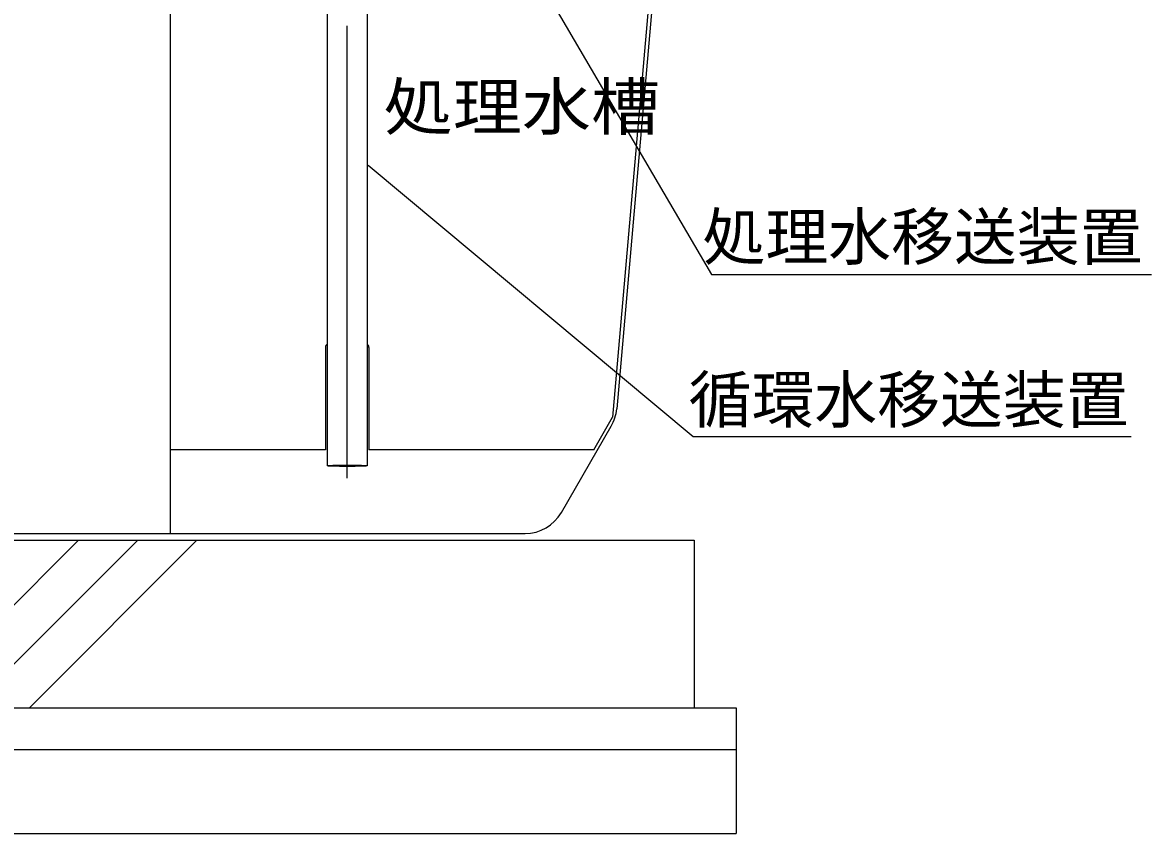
# Model space of a CAD drawing. Units: millimetres, scale not verified. Extents: x -8093 to 8093, y -5792 to 5792.
# Drawn here: x -5419 to -4071, y -3734 to -2767 of the extents above; entities that cross this region are included whole.
import ezdxf
from ezdxf.enums import TextEntityAlignment as Align

# ---------------------------------------------------------------- set-up
doc = ezdxf.new("R2010")
doc.units = ezdxf.units.MM
doc.header["$LTSCALE"] = 30
doc.linetypes.add('LONG_CHAIN', pattern=[21, 18, -1, 1, -1])
doc.layers.add('0-1_00クル-フ-0躯体', color=3, linetype='Continuous', lineweight=25)
doc.layers.add('0-2_00クル-フ-1機器', color=2, linetype='Continuous', lineweight=25)
doc.styles.add('ＭＳ ゴシック', font='')
doc.styles.get('ＭＳ ゴシック').set_extended_font_data('MS Gothic')

msp = doc.modelspace()

# ---------------------------------------------------------------- linework, layer by layer
at = {"layer": '0-1_00クル-フ-0躯体'}
for p, q in [((-5242.23, -3376.38), (-5242.23, -1942.38)), ((-5055.48, -2089.78), (-5055.48, -3295.51)), ((-5007.48, -2089.78), (-5007.48, -3295.51)), ((-4662.23, -2684.38), (-4709.76, -3227.63)), ((-4667.67, -2700.68), (-4714.63, -3237.44)), ((-5057.48, -3154.25), (-5057.48, -3276.38)), ((-5005.48, -3154.25), (-5005.48, -3276.38)), ((-4737.11, -3276.38), (-4714.63, -3237.44)), ((-4775.8, -3351.38), (-4716.27, -3248.27)), ((-5057.48, -3276.38), (-5242.23, -3276.38)), ((-4737.11, -3276.38), (-5005.48, -3276.38)), ((-6285.37, -3376.38), (-4819.1, -3376.38))]:
    msp.add_line(p, q, dxfattribs=at)
at = {"layer": '0-1_00クル-フ-0躯体', "linetype": 'LONG_CHAIN'}
msp.add_line((-5031.48, -3310.26), (-5031.48, -1980.28), dxfattribs=at)
at = {"layer": '0-1_00クル-フ-0躯体', "color": 4}
for p, q in [((-4897.83, -2552.54), (-4596.45, -3067.32)), ((-4596.45, -3067.32), (-4071.42, -3067.32)), ((-4610.44, -3260.68), (-4095.76, -3260.68))]:
    msp.add_line(p, q, dxfattribs=at)
msp.add_lwpolyline([(-5006.42, -2936.92), (-4618.44, -3260.68), (-4610.44, -3260.68)], dxfattribs=at)
at = {"layer": '0-1_00クル-フ-0躯体'}
for centre, radius, start, end in [((-5052.48, -3154.25), 5, 126.8699, 180), ((-5010.48, -3154.25), 5, 0, 53.1301), ((-4759.57, -3223.27), 50, 330, 355), ((-4819.1, -3326.38), 50, 270, 330)]:
    msp.add_arc(centre, radius, start, end, dxfattribs=at)
for major_axis in [(24, 0), (22, 0)]:
    msp.add_ellipse((-5031.48, -3295.51), major_axis=major_axis, ratio=0.035667, dxfattribs=at)
at = {"layer": '0-2_00クル-フ-1機器'}
for p, q in [((-6487.24, -3384.38), (-4617.24, -3384.38)), ((-5552.24, -3584.38), (-5352.24, -3384.38)), ((-5481.52, -3584.38), (-5281.52, -3384.38)), ((-5410.81, -3584.38), (-5210.81, -3384.38)), ((-4617.24, -3384.38), (-4617.24, -3584.38)), ((-6537.24, -3584.38), (-4567.24, -3584.38)), ((-4567.24, -3584.38), (-4567.24, -3734.38)), ((-6537.24, -3634.38), (-4567.24, -3634.38)), ((-6537.24, -3734.38), (-4567.24, -3734.38))]:
    msp.add_line(p, q, dxfattribs=at)

# ---------------------------------------------------------------- texts
at = {"layer": '0-1_00クル-フ-0躯体', "color": 4, "style": 'ＭＳ ゴシック', "width": 1.1}
msp.add_text('処理水槽', height=54.99, dxfattribs=at).set_placement((-4987.94, -2910.97), align=Align.BOTTOM_LEFT)
at = {"layer": '0-1_00クル-フ-0躯体', "color": 4, "style": 'ＭＳ ゴシック'}
for s, p in [('処理水移送装置', (-4607.2, -3066.19)), ('循環水移送装置', (-4623.81, -3260.7))]:
    msp.add_text(s, height=54.99, dxfattribs=at).set_placement(p, align=Align.BOTTOM_LEFT)

doc.saveas('drawing.dxf')
